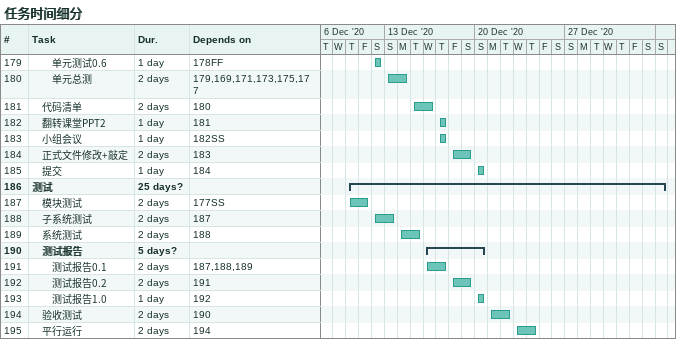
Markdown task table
任务时间细分

| ID | Level | Task | Duration | Start | Finish | Predecessors |
|---|---|---|---|---|---|---|
| 179 | 3 | 单元测试0.6 | 1d | 2020-12-12 | 2020-12-12 | 178FF |
| 180 | 3 | 单元总测 | 2d | 2020-12-13 | 2020-12-14 | 179, 169, 171, 173, 175, 177 |
| 181 | 2 | 代码清单 | 2d | 2020-12-15 | 2020-12-16 | 180 |
| 182 | 2 | 翻转课堂PPT2 | 1d | 2020-12-17 | 2020-12-17 | 181 |
| 183 | 2 | 小组会议 | 1d | 2020-12-17 | 2020-12-17 | 182SS |
| 184 | 2 | 正式文件修改+敲定 | 2d | 2020-12-18 | 2020-12-19 | 183 |
| 185 | 2 | 提交 | 1d | 2020-12-20 | 2020-12-20 | 184 |
| 186 | 1 | **测试** | 25d? | 2020-12-10 | 2021-01-03 |  |
| 187 | 2 | 模块测试 | 2d | 2020-12-10 | 2020-12-11 | 177SS |
| 188 | 2 | 子系统测试 | 2d | 2020-12-12 | 2020-12-13 | 187 |
| 189 | 2 | 系统测试 | 2d | 2020-12-14 | 2020-12-15 | 188 |
| 190 | 2 | **测试报告** | 5d? | 2020-12-16 | 2020-12-20 |  |
| 191 | 3 | 测试报告0.1 | 2d | 2020-12-16 | 2020-12-17 | 187, 188, 189 |
| 192 | 3 | 测试报告0.2 | 2d | 2020-12-18 | 2020-12-19 | 191 |
| 193 | 3 | 测试报告1.0 | 1d | 2020-12-20 | 2020-12-20 | 192 |
| 194 | 2 | 验收测试 | 2d | 2020-12-21 | 2020-12-22 | 190 |
| 195 | 2 | 平行运行 | 2d | 2020-12-23 | 2020-12-24 | 194 |
